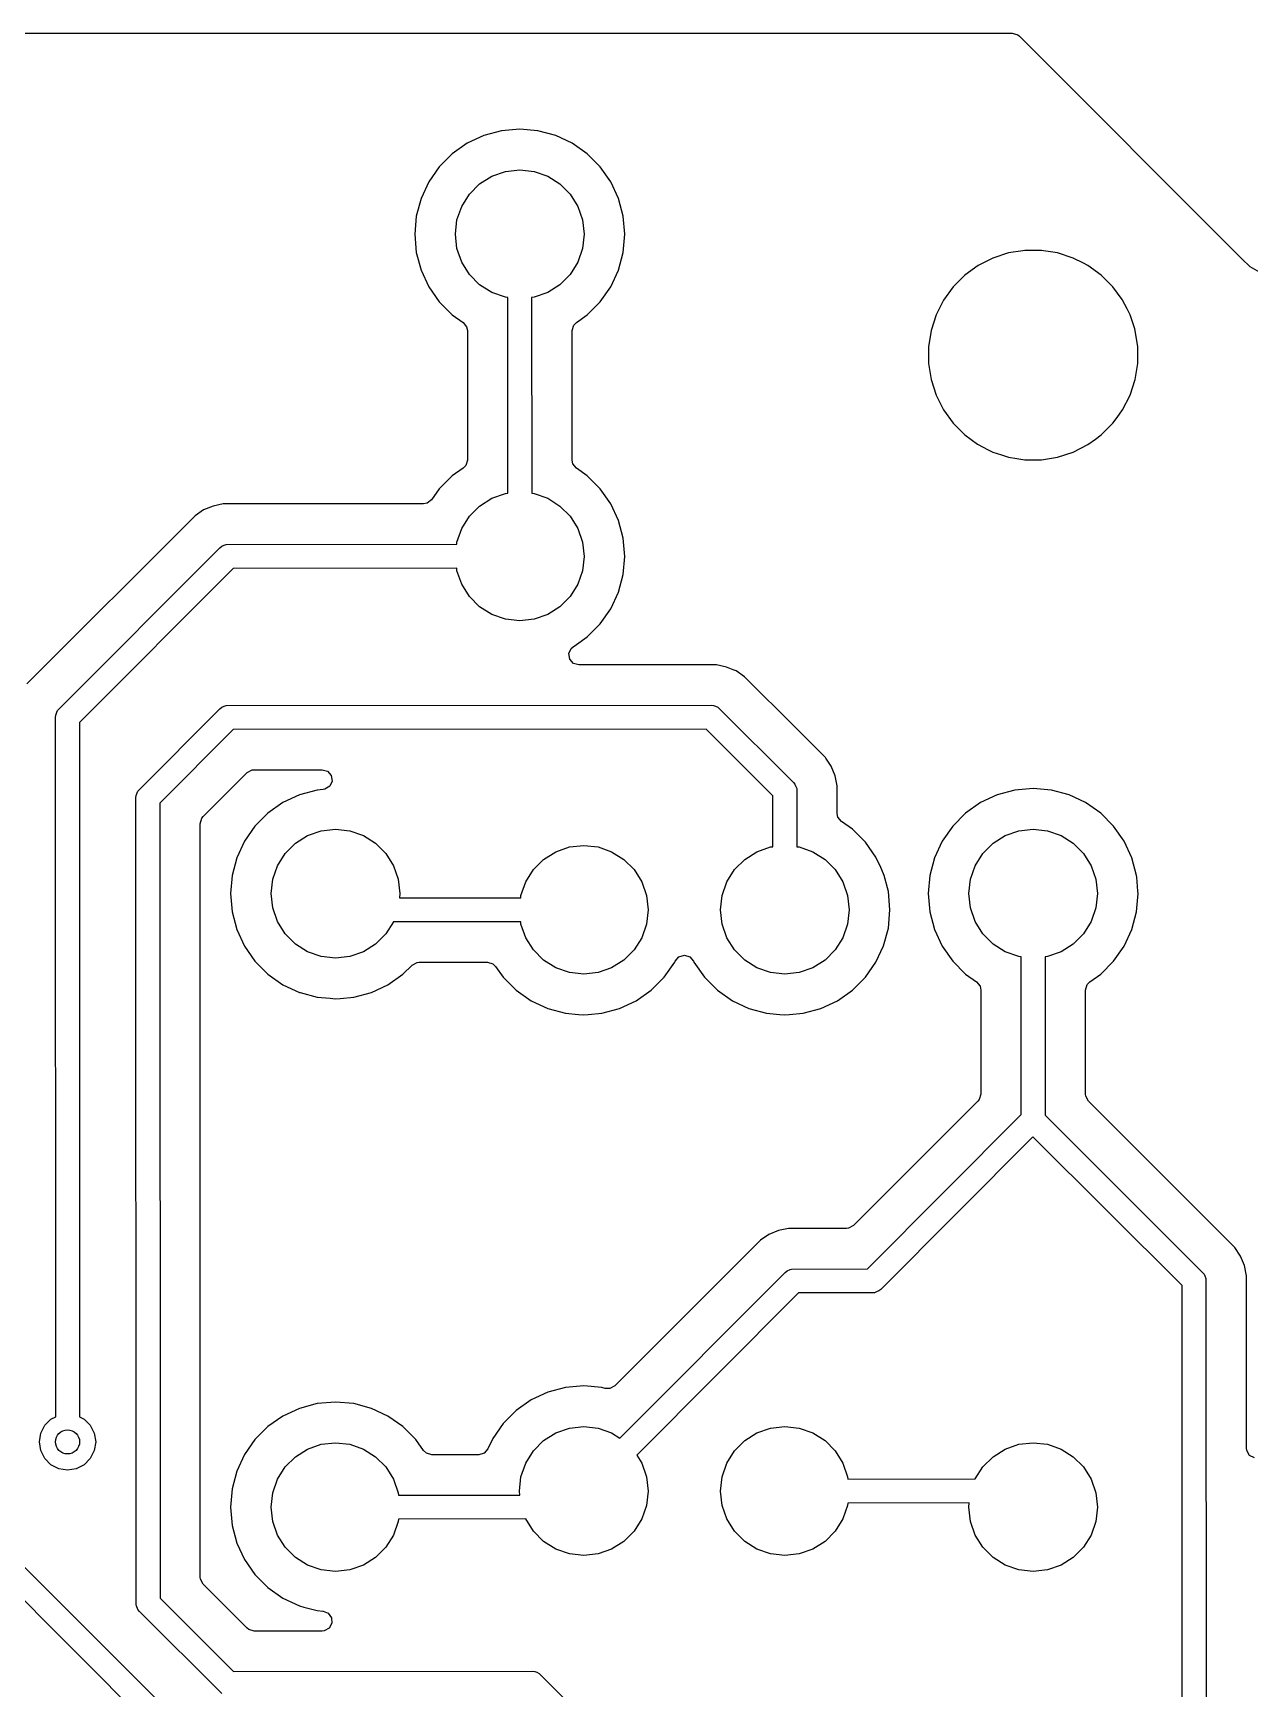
# Model space of a CAD drawing. Extents: x 3.8 to 7.11, y -5.16 to -3.03.
# Drawn here: x 4.373 to 4.968, y -3.841 to -3.032 of the extents above; entities that cross this region are included whole.
import ezdxf

# ---------------------------------------------------------------- set-up
doc = ezdxf.new("R2010")
doc.units = 0
doc.header["$MEASUREMENT"] = 0
doc.layers.add('BLACK', color=7, linetype='CONTINUOUS')

msp = doc.modelspace()

# ---------------------------------------------------------------- linework, layer by layer
at = {"layer": 'BLACK', "linetype": 'CONTINUOUS'}
for p, q in [((3.80411, -3.03152), (4.85202, -3.03152)), ((4.85202, -3.03152), (4.85466, -3.03229)), ((4.85466, -3.03229), (4.85547, -3.03295)), ((4.85547, -3.03295), (4.96455, -3.14202)), ((4.59344, -3.08162), (4.58533, -3.08541)), ((4.59345, -3.08162), (4.59344, -3.08162)), ((4.6021, -3.07931), (4.59345, -3.08162)), ((4.61102, -3.07852), (4.6021, -3.07931)), ((4.6021, -3.07931), (4.6021, -3.07931)), ((4.61995, -3.07931), (4.61102, -3.07852)), ((4.61102, -3.07852), (4.61102, -3.07852)), ((4.6286, -3.08162), (4.61995, -3.07931)), ((4.61995, -3.07931), (4.61995, -3.07931)), ((4.61995, -3.07931), (4.61995, -3.07931)), ((4.61995, -3.07931), (4.61995, -3.07931)), ((4.61995, -3.07931), (4.61995, -3.07931)), ((4.63672, -3.08541), (4.6286, -3.08162)), ((4.6286, -3.08162), (4.6286, -3.08162)), ((4.57799, -3.09055), (4.57165, -3.09688)), ((4.58533, -3.08541), (4.57799, -3.09055)), ((4.58533, -3.08541), (4.58533, -3.08541)), ((4.64406, -3.09055), (4.63672, -3.08541)), ((4.63672, -3.08541), (4.63672, -3.08541)), ((4.6504, -3.09688), (4.64406, -3.09055)), ((4.57165, -3.09688), (4.56651, -3.10422)), ((4.59736, -3.10154), (4.60402, -3.09921)), ((4.60402, -3.09921), (4.61102, -3.09843)), ((4.61102, -3.09843), (4.61803, -3.09921)), ((4.61803, -3.09921), (4.62469, -3.10154)), ((4.65553, -3.10422), (4.6504, -3.09688)), ((4.6504, -3.09688), (4.6504, -3.09688)), ((4.56651, -3.10422), (4.56273, -3.11234)), ((4.56651, -3.10422), (4.56651, -3.10422)), ((4.5864, -3.11028), (4.59139, -3.1053)), ((4.59139, -3.1053), (4.59736, -3.10154)), ((4.62469, -3.10154), (4.63066, -3.1053)), ((4.63066, -3.1053), (4.63565, -3.11028)), ((4.65932, -3.11234), (4.65553, -3.10422)), ((4.56273, -3.11234), (4.56041, -3.121)), ((4.56273, -3.11234), (4.56273, -3.11234)), ((4.58032, -3.12291), (4.58265, -3.11626)), ((4.58265, -3.11626), (4.5864, -3.11028)), ((4.63565, -3.11028), (4.6394, -3.11626)), ((4.6394, -3.11626), (4.64173, -3.12291)), ((4.66164, -3.121), (4.65932, -3.11234)), ((4.56041, -3.121), (4.55963, -3.12992)), ((4.56041, -3.121), (4.56041, -3.121)), ((4.57953, -3.12992), (4.58032, -3.12291)), ((4.64173, -3.12291), (4.64252, -3.12992)), ((4.66242, -3.12992), (4.66164, -3.121)), ((4.55963, -3.12992), (4.55963, -3.12992)), ((4.55963, -3.12992), (4.56041, -3.13885)), ((4.58032, -3.13693), (4.57953, -3.12992)), ((4.64252, -3.12992), (4.64173, -3.13693)), ((4.66164, -3.13885), (4.66242, -3.12992)), ((4.56041, -3.13885), (4.56041, -3.13885)), ((4.56041, -3.13885), (4.56273, -3.1475)), ((4.58265, -3.14359), (4.58032, -3.13693)), ((4.64173, -3.13693), (4.6394, -3.14359)), ((4.65932, -3.1475), (4.66164, -3.13885)), ((4.84255, -3.14153), (4.83537, -3.14519)), ((4.85022, -3.13904), (4.84255, -3.14153)), ((4.85722, -3.13793), (4.85022, -3.13904)), ((4.85818, -3.13778), (4.85722, -3.13793)), ((4.86623, -3.13778), (4.85818, -3.13778)), ((4.86732, -3.13795), (4.86623, -3.13778)), ((4.87419, -3.13904), (4.86732, -3.13795)), ((4.88186, -3.14153), (4.87419, -3.13904)), ((4.8868, -3.14404), (4.88186, -3.14153)), ((4.56273, -3.1475), (4.56273, -3.1475)), ((4.56273, -3.1475), (4.56651, -3.15562)), ((4.5864, -3.14956), (4.58265, -3.14359)), ((4.59139, -3.15455), (4.5864, -3.14956)), ((4.63565, -3.14956), (4.63066, -3.15455)), ((4.6394, -3.14359), (4.63565, -3.14956)), ((4.65553, -3.15562), (4.65932, -3.1475)), ((4.83537, -3.14519), (4.82885, -3.14992)), ((4.88904, -3.14519), (4.8868, -3.14404)), ((4.89556, -3.14992), (4.88904, -3.14519)), ((4.88904, -3.14519), (4.88904, -3.14519)), ((4.88904, -3.14519), (4.88904, -3.14519)), ((4.96455, -3.14202), (4.96822, -3.14569)), ((4.96822, -3.14569), (4.97271, -3.14828)), ((4.56651, -3.15562), (4.56651, -3.15562)), ((4.56651, -3.15562), (4.57165, -3.16296)), ((4.59736, -3.1583), (4.59139, -3.15455)), ((4.63066, -3.15455), (4.62469, -3.1583)), ((4.6504, -3.16296), (4.65553, -3.15562)), ((4.82315, -3.15562), (4.81841, -3.16214)), ((4.82885, -3.14992), (4.82315, -3.15562)), ((4.90126, -3.15562), (4.89556, -3.14992)), ((4.90569, -3.16172), (4.90126, -3.15562)), ((4.57165, -3.16296), (4.57799, -3.16929)), ((4.60402, -3.16063), (4.59736, -3.1583)), ((4.60514, -3.16075), (4.60402, -3.16063)), ((4.60521, -3.25656), (4.60514, -3.16075)), ((4.61803, -3.16063), (4.61684, -3.16076)), ((4.61684, -3.16076), (4.61691, -3.25657)), ((4.62469, -3.1583), (4.61803, -3.16063)), ((4.64406, -3.16929), (4.6504, -3.16296)), ((4.81841, -3.16214), (4.81476, -3.16932)), ((4.906, -3.16214), (4.90569, -3.16172)), ((4.90815, -3.16638), (4.906, -3.16214)), ((4.57799, -3.16929), (4.57799, -3.16929)), ((4.57799, -3.16929), (4.57799, -3.16929)), ((4.57799, -3.16929), (4.58333, -3.17304)), ((4.58333, -3.17304), (4.58505, -3.17518)), ((4.63741, -3.1744), (4.63872, -3.17304)), ((4.63872, -3.17304), (4.64406, -3.16929)), ((4.81476, -3.16932), (4.81226, -3.17699)), ((4.90965, -3.16932), (4.90815, -3.16638)), ((4.91188, -3.17617), (4.90965, -3.16932)), ((4.58505, -3.17518), (4.58541, -3.17703)), ((4.58541, -3.17703), (4.58541, -3.24029)), ((4.63663, -3.17703), (4.63741, -3.1744)), ((4.63663, -3.18495), (4.63663, -3.17703)), ((4.81226, -3.17699), (4.811, -3.18495)), ((4.91214, -3.17699), (4.91188, -3.17617)), ((4.91341, -3.18495), (4.91214, -3.17699)), ((4.63663, -3.24029), (4.63663, -3.18495)), ((4.811, -3.18495), (4.811, -3.19301)), ((4.91341, -3.19301), (4.91341, -3.18495)), ((4.811, -3.19301), (4.81226, -3.20097)), ((4.91214, -3.20097), (4.91341, -3.19301)), ((4.81226, -3.20097), (4.81476, -3.20863)), ((4.90965, -3.20863), (4.91214, -3.20097)), ((4.81476, -3.20863), (4.81841, -3.21581)), ((4.906, -3.21581), (4.90965, -3.20863)), ((4.81841, -3.21581), (4.82315, -3.22233)), ((4.82315, -3.22233), (4.82885, -3.22803)), ((4.89556, -3.22803), (4.90126, -3.22233)), ((4.90126, -3.22233), (4.90334, -3.21947)), ((4.90126, -3.22233), (4.90126, -3.22233)), ((4.90126, -3.22233), (4.90126, -3.22233)), ((4.90334, -3.21947), (4.906, -3.21581)), ((4.82885, -3.22803), (4.83495, -3.23246)), ((4.88904, -3.23277), (4.8927, -3.23011)), ((4.8927, -3.23011), (4.89556, -3.22803)), ((4.89556, -3.22803), (4.89556, -3.22803)), ((4.89556, -3.22803), (4.89556, -3.22803)), ((4.83495, -3.23246), (4.83537, -3.23277)), ((4.83537, -3.23277), (4.83995, -3.2351)), ((4.83995, -3.2351), (4.84255, -3.23643)), ((4.84255, -3.23643), (4.84255, -3.23643)), ((4.84255, -3.23643), (4.84255, -3.23643)), ((4.84255, -3.23643), (4.84666, -3.23776)), ((4.84666, -3.23776), (4.85022, -3.23892)), ((4.85022, -3.23892), (4.8542, -3.23955)), ((4.86623, -3.24018), (4.87419, -3.23892)), ((4.87419, -3.23892), (4.88186, -3.23643)), ((4.88186, -3.23643), (4.88904, -3.23277)), ((4.58333, -3.24429), (4.57799, -3.24803)), ((4.58464, -3.24293), (4.58333, -3.24429)), ((4.58541, -3.24029), (4.58464, -3.24293)), ((4.637, -3.24214), (4.63663, -3.24029)), ((4.63872, -3.24429), (4.637, -3.24214)), ((4.64406, -3.24803), (4.63872, -3.24429)), ((4.8542, -3.23955), (4.85818, -3.24018)), ((4.85818, -3.24018), (4.85818, -3.24018)), ((4.85818, -3.24018), (4.86623, -3.24018)), ((4.86623, -3.24018), (4.86623, -3.24018)), ((4.57165, -3.25436), (4.56791, -3.25971)), ((4.57799, -3.24803), (4.57165, -3.25436)), ((4.6504, -3.25436), (4.64406, -3.24803)), ((4.65553, -3.2617), (4.6504, -3.25436)), ((4.6504, -3.25436), (4.6504, -3.25436)), ((4.46103, -3.26278), (4.45637, -3.26471)), ((4.46598, -3.26179), (4.46103, -3.26278)), ((4.46103, -3.26278), (4.46103, -3.26278)), ((4.56391, -3.26179), (4.46598, -3.26179)), ((4.56576, -3.26143), (4.56391, -3.26179)), ((4.56791, -3.25971), (4.56576, -3.26143)), ((4.5864, -3.26776), (4.59139, -3.26278)), ((4.59139, -3.26278), (4.59736, -3.25902)), ((4.59736, -3.25902), (4.60402, -3.2567)), ((4.60402, -3.2567), (4.60521, -3.25656)), ((4.61691, -3.25657), (4.61803, -3.2567)), ((4.61803, -3.2567), (4.62469, -3.25902)), ((4.62469, -3.25902), (4.63066, -3.26278)), ((4.63066, -3.26278), (4.63565, -3.26776)), ((4.65932, -3.26982), (4.65553, -3.2617)), ((4.45218, -3.26751), (4.36987, -3.34982)), ((4.45637, -3.26471), (4.45218, -3.26751)), ((4.45218, -3.26751), (4.45218, -3.26751)), ((4.45637, -3.26471), (4.45637, -3.26471)), ((4.58265, -3.27374), (4.5864, -3.26776)), ((4.63565, -3.26776), (4.6394, -3.27374)), ((4.66164, -3.27848), (4.65932, -3.26982)), ((4.58032, -3.28039), (4.58265, -3.27374)), ((4.6394, -3.27374), (4.64173, -3.28039)), ((4.66242, -3.2874), (4.66164, -3.27848)), ((4.38485, -3.36286), (4.46433, -3.28323)), ((4.46433, -3.28323), (4.46522, -3.28249)), ((4.46522, -3.28249), (4.46647, -3.28197)), ((4.46647, -3.28197), (4.46735, -3.28161)), ((4.46735, -3.28161), (4.58019, -3.28152)), ((4.58019, -3.28152), (4.58032, -3.28039)), ((4.64173, -3.28039), (4.64252, -3.2874)), ((4.64252, -3.2874), (4.64173, -3.29441)), ((4.66164, -3.29633), (4.66242, -3.2874)), ((4.4708, -3.29331), (4.39556, -3.3687)), ((4.58018, -3.29322), (4.4708, -3.29331)), ((4.58032, -3.29441), (4.58018, -3.29322)), ((4.58265, -3.30107), (4.58032, -3.29441)), ((4.64173, -3.29441), (4.6394, -3.30107)), ((4.5864, -3.30704), (4.58265, -3.30107)), ((4.6394, -3.30107), (4.63565, -3.30704)), ((4.65932, -3.30498), (4.66164, -3.29633)), ((4.59139, -3.31203), (4.5864, -3.30704)), ((4.63565, -3.30704), (4.63066, -3.31203)), ((4.65553, -3.3131), (4.65932, -3.30498)), ((4.59736, -3.31578), (4.59139, -3.31203)), ((4.60402, -3.31811), (4.59736, -3.31578)), ((4.61102, -3.3189), (4.60402, -3.31811)), ((4.61803, -3.31811), (4.61102, -3.3189)), ((4.62469, -3.31578), (4.61803, -3.31811)), ((4.63066, -3.31203), (4.62469, -3.31578)), ((4.6504, -3.32044), (4.65553, -3.3131)), ((4.63872, -3.33052), (4.64406, -3.32677)), ((4.64406, -3.32677), (4.6504, -3.32044)), ((4.63506, -3.33495), (4.63621, -3.33245)), ((4.63545, -3.33768), (4.63506, -3.33495)), ((4.63621, -3.33245), (4.6371, -3.33165)), ((4.6371, -3.33165), (4.63872, -3.33052)), ((4.63726, -3.33976), (4.63545, -3.33768)), ((4.6399, -3.34053), (4.63726, -3.33976)), ((4.70725, -3.34053), (4.6399, -3.34053)), ((4.71219, -3.34152), (4.70725, -3.34053)), ((4.70725, -3.34053), (4.70725, -3.34053)), ((4.71551, -3.34289), (4.71219, -3.34152)), ((4.71219, -3.34152), (4.71219, -3.34152)), ((4.71686, -3.34345), (4.71551, -3.34289)), ((4.72105, -3.34625), (4.71686, -3.34345)), ((4.74587, -3.37107), (4.72105, -3.34625)), ((4.72105, -3.34625), (4.72105, -3.34625)), ((4.72105, -3.34625), (4.72105, -3.34625)), ((4.46647, -3.36071), (4.46735, -3.36035)), ((4.46735, -3.36035), (4.70472, -3.36024)), ((4.70472, -3.36024), (4.70588, -3.36035)), ((4.70588, -3.36035), (4.70676, -3.36071)), ((4.38386, -3.36614), (4.38397, -3.36499)), ((4.38397, -3.70815), (4.38386, -3.36614)), ((4.38397, -3.36499), (4.38454, -3.36362)), ((4.38454, -3.36362), (4.38485, -3.36286)), ((4.42422, -3.40223), (4.46433, -3.36197)), ((4.46433, -3.36197), (4.46522, -3.36123)), ((4.46522, -3.36123), (4.46647, -3.36071)), ((4.70676, -3.36071), (4.70801, -3.36123)), ((4.70801, -3.36123), (4.74492, -3.39799)), ((4.39556, -3.3687), (4.39567, -3.7082)), ((4.4708, -3.37205), (4.43493, -3.40806)), ((4.70217, -3.37194), (4.4708, -3.37205)), ((4.73485, -3.40447), (4.70217, -3.37194)), ((4.76064, -3.38584), (4.74587, -3.37107)), ((4.47768, -3.39318), (4.4801, -3.39186)), ((4.4801, -3.39186), (4.48113, -3.39175)), ((4.48113, -3.39175), (4.51437, -3.39175)), ((4.51437, -3.39175), (4.51701, -3.39253)), ((4.51701, -3.39253), (4.51881, -3.39461)), ((4.76077, -3.38603), (4.76064, -3.38584)), ((4.76344, -3.39003), (4.76077, -3.38603)), ((4.76537, -3.3947), (4.76344, -3.39003)), ((4.45617, -3.41469), (4.47768, -3.39318)), ((4.51806, -3.39983), (4.51574, -3.40132)), ((4.5192, -3.39733), (4.51806, -3.39983)), ((4.51881, -3.39461), (4.5192, -3.39733)), ((4.74492, -3.39799), (4.74566, -3.39888)), ((4.74566, -3.39888), (4.74597, -3.39964)), ((4.74597, -3.39964), (4.74654, -3.40101)), ((4.76636, -3.39964), (4.76537, -3.3947)), ((4.76636, -3.41312), (4.76636, -3.39964)), ((4.42323, -3.40551), (4.42334, -3.40436)), ((4.42334, -3.80036), (4.42323, -3.40551)), ((4.42334, -3.40436), (4.42391, -3.40299)), ((4.42391, -3.40299), (4.42422, -3.40223)), ((4.43493, -3.40806), (4.43504, -3.79692)), ((4.49517, -3.40785), (4.48783, -3.41299)), ((4.50329, -3.40407), (4.49517, -3.40785)), ((4.49517, -3.40785), (4.49517, -3.40785)), ((4.51194, -3.40175), (4.50329, -3.40407)), ((4.50329, -3.40407), (4.50329, -3.40407)), ((4.51479, -3.4015), (4.51194, -3.40175)), ((4.51194, -3.40175), (4.51194, -3.40175)), ((4.51574, -3.40132), (4.51479, -3.4015)), ((4.73489, -3.4294), (4.73485, -3.40447)), ((4.74654, -3.40101), (4.74659, -3.4294)), ((4.83651, -3.40785), (4.82917, -3.41299)), ((4.84463, -3.40407), (4.83651, -3.40785)), ((4.83651, -3.40785), (4.83651, -3.40785)), ((4.85328, -3.40175), (4.84463, -3.40407)), ((4.84463, -3.40407), (4.84463, -3.40407)), ((4.8622, -3.40097), (4.85328, -3.40175)), ((4.85328, -3.40175), (4.85328, -3.40175)), ((4.87113, -3.40175), (4.8622, -3.40097)), ((4.8622, -3.40097), (4.8622, -3.40097)), ((4.87978, -3.40407), (4.87113, -3.40175)), ((4.87113, -3.40175), (4.87113, -3.40175)), ((4.87113, -3.40175), (4.87113, -3.40175)), ((4.87113, -3.40175), (4.87113, -3.40175)), ((4.87113, -3.40175), (4.87113, -3.40175)), ((4.8879, -3.40785), (4.87978, -3.40407)), ((4.87978, -3.40407), (4.87978, -3.40407)), ((4.89524, -3.41299), (4.8879, -3.40785)), ((4.8879, -3.40785), (4.8879, -3.40785)), ((4.45474, -3.41814), (4.45552, -3.4155)), ((4.45552, -3.4155), (4.45617, -3.41469)), ((4.48783, -3.41299), (4.48149, -3.41933)), ((4.76672, -3.41497), (4.76636, -3.41312)), ((4.76844, -3.41712), (4.76672, -3.41497)), ((4.77379, -3.42086), (4.76844, -3.41712)), ((4.82917, -3.41299), (4.82283, -3.41933)), ((4.90158, -3.41933), (4.89524, -3.41299)), ((4.45474, -3.78658), (4.45474, -3.41814)), ((4.48149, -3.41933), (4.47636, -3.42666)), ((4.50123, -3.42774), (4.5072, -3.42399)), ((4.5072, -3.42399), (4.51386, -3.42166)), ((4.51386, -3.42166), (4.52087, -3.42087)), ((4.52087, -3.42087), (4.52787, -3.42166)), ((4.52787, -3.42166), (4.53453, -3.42399)), ((4.53453, -3.42399), (4.5405, -3.42774)), ((4.78012, -3.4272), (4.77379, -3.42086)), ((4.82283, -3.41933), (4.81769, -3.42666)), ((4.84257, -3.42774), (4.84854, -3.42399)), ((4.84854, -3.42399), (4.8552, -3.42166)), ((4.8552, -3.42166), (4.8622, -3.42087)), ((4.8622, -3.42087), (4.86921, -3.42166)), ((4.86921, -3.42166), (4.87587, -3.42399)), ((4.87587, -3.42399), (4.88184, -3.42774)), ((4.90672, -3.42666), (4.90158, -3.41933)), ((4.90158, -3.41933), (4.90158, -3.41933)), ((4.47636, -3.42666), (4.47257, -3.43478)), ((4.47636, -3.42666), (4.47636, -3.42666)), ((4.49249, -3.4387), (4.49624, -3.43272)), ((4.49624, -3.43272), (4.50123, -3.42774)), ((4.5405, -3.42774), (4.54549, -3.43272)), ((4.54549, -3.43272), (4.54924, -3.4387)), ((4.62269, -3.43561), (4.62866, -3.43186)), ((4.62866, -3.43186), (4.63531, -3.42953)), ((4.63531, -3.42953), (4.64232, -3.42874)), ((4.64232, -3.42874), (4.64933, -3.42953)), ((4.64933, -3.42953), (4.65599, -3.43186)), ((4.65599, -3.43186), (4.66196, -3.43561)), ((4.72111, -3.43561), (4.72708, -3.43186)), ((4.72708, -3.43186), (4.73374, -3.42953)), ((4.73374, -3.42953), (4.73489, -3.4294)), ((4.74659, -3.4294), (4.74776, -3.42953)), ((4.74776, -3.42953), (4.75441, -3.43186)), ((4.75441, -3.43186), (4.76039, -3.43561)), ((4.78526, -3.43454), (4.78012, -3.4272)), ((4.78012, -3.4272), (4.78012, -3.4272)), ((4.81769, -3.42666), (4.81391, -3.43478)), ((4.81769, -3.42666), (4.81769, -3.42666)), ((4.83383, -3.4387), (4.83758, -3.43272)), ((4.83758, -3.43272), (4.84257, -3.42774)), ((4.88184, -3.42774), (4.88683, -3.43272)), ((4.88683, -3.43272), (4.89058, -3.4387)), ((4.9105, -3.43478), (4.90672, -3.42666)), ((4.47257, -3.43478), (4.47025, -3.44344)), ((4.47257, -3.43478), (4.47257, -3.43478)), ((4.49016, -3.44535), (4.49249, -3.4387)), ((4.54924, -3.4387), (4.55157, -3.44535)), ((4.61395, -3.44657), (4.6177, -3.4406)), ((4.6177, -3.4406), (4.62269, -3.43561)), ((4.66196, -3.43561), (4.66695, -3.4406)), ((4.66695, -3.4406), (4.6707, -3.44657)), ((4.71237, -3.44657), (4.71612, -3.4406)), ((4.71612, -3.4406), (4.72111, -3.43561)), ((4.76039, -3.43561), (4.76537, -3.4406)), ((4.76537, -3.4406), (4.76912, -3.44657)), ((4.78764, -3.43964), (4.78526, -3.43454)), ((4.78904, -3.44266), (4.78764, -3.43964)), ((4.81391, -3.43478), (4.81159, -3.44344)), ((4.81391, -3.43478), (4.81391, -3.43478)), ((4.8315, -3.44535), (4.83383, -3.4387)), ((4.89058, -3.4387), (4.89291, -3.44535)), ((4.91282, -3.44344), (4.9105, -3.43478)), ((4.47025, -3.44344), (4.46947, -3.45236)), ((4.47025, -3.44344), (4.47025, -3.44344)), ((4.48937, -3.45236), (4.49016, -3.44535)), ((4.55157, -3.44535), (4.55236, -3.45236)), ((4.61162, -3.45323), (4.61395, -3.44657)), ((4.6707, -3.44657), (4.67303, -3.45323)), ((4.71004, -3.45323), (4.71237, -3.44657)), ((4.76912, -3.44657), (4.77145, -3.45323)), ((4.78925, -3.44344), (4.78904, -3.44266)), ((4.78904, -3.44266), (4.78904, -3.44266)), ((4.79136, -3.45131), (4.78925, -3.44344)), ((4.81159, -3.44344), (4.81081, -3.45236)), ((4.81159, -3.44344), (4.81159, -3.44344)), ((4.83071, -3.45236), (4.8315, -3.44535)), ((4.89291, -3.44535), (4.8937, -3.45236)), ((4.91289, -3.44422), (4.91282, -3.44344)), ((4.91349, -3.45108), (4.91289, -3.44422)), ((4.46947, -3.45236), (4.46947, -3.45236)), ((4.46947, -3.45236), (4.47025, -3.46129)), ((4.49016, -3.45937), (4.48937, -3.45236)), ((4.55236, -3.45236), (4.55213, -3.45442)), ((4.55213, -3.45442), (4.61149, -3.45436)), ((4.61149, -3.45436), (4.61162, -3.45323)), ((4.67303, -3.45323), (4.67382, -3.46024)), ((4.70925, -3.46024), (4.71004, -3.45323)), ((4.77145, -3.45323), (4.77224, -3.46024)), ((4.79214, -3.46024), (4.79136, -3.45131)), ((4.81081, -3.45236), (4.81081, -3.45236)), ((4.81081, -3.45236), (4.81159, -3.46129)), ((4.8315, -3.45937), (4.83071, -3.45236)), ((4.8937, -3.45236), (4.89291, -3.45937)), ((4.91282, -3.46129), (4.9136, -3.45236)), ((4.9136, -3.45236), (4.91349, -3.45108)), ((4.47025, -3.46129), (4.47025, -3.46129)), ((4.47025, -3.46129), (4.47257, -3.46994)), ((4.49249, -3.46603), (4.49016, -3.45937)), ((4.67382, -3.46024), (4.67303, -3.46724)), ((4.71004, -3.46724), (4.70925, -3.46024)), ((4.77224, -3.46024), (4.77145, -3.46724)), ((4.79136, -3.46916), (4.79214, -3.46024)), ((4.81159, -3.46129), (4.81159, -3.46129)), ((4.81159, -3.46129), (4.81391, -3.46994)), ((4.83383, -3.46603), (4.8315, -3.45937)), ((4.89291, -3.45937), (4.89058, -3.46603)), ((4.9105, -3.46994), (4.91282, -3.46129)), ((4.47257, -3.46994), (4.47257, -3.46994)), ((4.47257, -3.46994), (4.47636, -3.47806)), ((4.49624, -3.472), (4.49249, -3.46603)), ((4.50123, -3.47699), (4.49624, -3.472)), ((4.54549, -3.472), (4.5405, -3.47699)), ((4.54918, -3.46612), (4.54549, -3.472)), ((4.61148, -3.46606), (4.54918, -3.46612)), ((4.61162, -3.46724), (4.61148, -3.46606)), ((4.61395, -3.4739), (4.61162, -3.46724)), ((4.67303, -3.46724), (4.6707, -3.4739)), ((4.71237, -3.4739), (4.71004, -3.46724)), ((4.77145, -3.46724), (4.76912, -3.4739)), ((4.78904, -3.47781), (4.79136, -3.46916)), ((4.81391, -3.46994), (4.81391, -3.46994)), ((4.81391, -3.46994), (4.81769, -3.47806)), ((4.83758, -3.472), (4.83383, -3.46603)), ((4.84257, -3.47699), (4.83758, -3.472)), ((4.88683, -3.472), (4.88184, -3.47699)), ((4.89058, -3.46603), (4.88683, -3.472)), ((4.90672, -3.47806), (4.9105, -3.46994)), ((4.47636, -3.47806), (4.47636, -3.47806)), ((4.47636, -3.47806), (4.48149, -3.4854)), ((4.5072, -3.48074), (4.50123, -3.47699)), ((4.51386, -3.48307), (4.5072, -3.48074)), ((4.53453, -3.48074), (4.52787, -3.48307)), ((4.5405, -3.47699), (4.53453, -3.48074)), ((4.6177, -3.47987), (4.61395, -3.4739)), ((4.62269, -3.48486), (4.6177, -3.47987)), ((4.66695, -3.47987), (4.66196, -3.48486)), ((4.6707, -3.4739), (4.66695, -3.47987)), ((4.71612, -3.47987), (4.71237, -3.4739)), ((4.72111, -3.48486), (4.71612, -3.47987)), ((4.76537, -3.47987), (4.76039, -3.48486)), ((4.76912, -3.4739), (4.76537, -3.47987)), ((4.78526, -3.48593), (4.78904, -3.47781)), ((4.81769, -3.47806), (4.81769, -3.47806)), ((4.81769, -3.47806), (4.82283, -3.4854)), ((4.84854, -3.48074), (4.84257, -3.47699)), ((4.8552, -3.48307), (4.84854, -3.48074)), ((4.87587, -3.48074), (4.86921, -3.48307)), ((4.88184, -3.47699), (4.87587, -3.48074)), ((4.90158, -3.4854), (4.90672, -3.47806)), ((4.48149, -3.4854), (4.48783, -3.49173)), ((4.52087, -3.48386), (4.51386, -3.48307)), ((4.52787, -3.48307), (4.52087, -3.48386)), ((4.5539, -3.49173), (4.55836, -3.48728)), ((4.55836, -3.48728), (4.56078, -3.48596)), ((4.56078, -3.48596), (4.56181, -3.48585)), ((4.56181, -3.48585), (4.59521, -3.48585)), ((4.59521, -3.48585), (4.59785, -3.48662)), ((4.59785, -3.48662), (4.59921, -3.48793)), ((4.59921, -3.48793), (4.60295, -3.49327)), ((4.62866, -3.48861), (4.62269, -3.48486)), ((4.63531, -3.49094), (4.62866, -3.48861)), ((4.65599, -3.48861), (4.64933, -3.49094)), ((4.66196, -3.48486), (4.65599, -3.48861)), ((4.68169, -3.49327), (4.68683, -3.48593)), ((4.68683, -3.48593), (4.68711, -3.48534)), ((4.68711, -3.48534), (4.68893, -3.48327)), ((4.68893, -3.48327), (4.69157, -3.48252)), ((4.69157, -3.48252), (4.69421, -3.48332)), ((4.69421, -3.48332), (4.69596, -3.48534)), ((4.69596, -3.48534), (4.69624, -3.48593)), ((4.69624, -3.48593), (4.69624, -3.48593)), ((4.69624, -3.48593), (4.70138, -3.49327)), ((4.72708, -3.48861), (4.72111, -3.48486)), ((4.73374, -3.49094), (4.72708, -3.48861)), ((4.75441, -3.48861), (4.74776, -3.49094)), ((4.76039, -3.48486), (4.75441, -3.48861)), ((4.78012, -3.49327), (4.78526, -3.48593)), ((4.82283, -3.4854), (4.82917, -3.49173)), ((4.85633, -3.4832), (4.8552, -3.48307)), ((4.85641, -3.56044), (4.85633, -3.4832)), ((4.86921, -3.48307), (4.86803, -3.4832)), ((4.86803, -3.4832), (4.86811, -3.5607)), ((4.89524, -3.49173), (4.90158, -3.4854)), ((4.48783, -3.49173), (4.48783, -3.49173)), ((4.48783, -3.49173), (4.49517, -3.49687)), ((4.49517, -3.49687), (4.50329, -3.50066)), ((4.53844, -3.50066), (4.54656, -3.49687)), ((4.54656, -3.49687), (4.5539, -3.49173)), ((4.60295, -3.49327), (4.60929, -3.49961)), ((4.64232, -3.49173), (4.63531, -3.49094)), ((4.64933, -3.49094), (4.64232, -3.49173)), ((4.67536, -3.49961), (4.68169, -3.49327)), ((4.70138, -3.49327), (4.70771, -3.49961)), ((4.74075, -3.49173), (4.73374, -3.49094)), ((4.74776, -3.49094), (4.74075, -3.49173)), ((4.77379, -3.49961), (4.78012, -3.49327)), ((4.82917, -3.49173), (4.82917, -3.49173)), ((4.82917, -3.49173), (4.82917, -3.49173)), ((4.82917, -3.49173), (4.83451, -3.49548)), ((4.83451, -3.49548), (4.83623, -3.49763)), ((4.83623, -3.49763), (4.83659, -3.49948)), ((4.88781, -3.49948), (4.88859, -3.49684)), ((4.88859, -3.49684), (4.8899, -3.49548)), ((4.8899, -3.49548), (4.89524, -3.49173)), ((4.50329, -3.50066), (4.50329, -3.50066)), ((4.50329, -3.50066), (4.50329, -3.50066)), ((4.50329, -3.50066), (4.50361, -3.50074)), ((4.50361, -3.50074), (4.51194, -3.50298)), ((4.51194, -3.50298), (4.51832, -3.50354)), ((4.51832, -3.50354), (4.52087, -3.50376)), ((4.52087, -3.50376), (4.5231, -3.50356)), ((4.52087, -3.50376), (4.52087, -3.50376)), ((4.52087, -3.50376), (4.52087, -3.50376)), ((4.5231, -3.50356), (4.52979, -3.50298)), ((4.52979, -3.50298), (4.53844, -3.50066)), ((4.60929, -3.49961), (4.60929, -3.49961)), ((4.60929, -3.49961), (4.61662, -3.50475)), ((4.61662, -3.50475), (4.62474, -3.50853)), ((4.6599, -3.50853), (4.66802, -3.50475)), ((4.66802, -3.50475), (4.67536, -3.49961)), ((4.70771, -3.49961), (4.70771, -3.49961)), ((4.70771, -3.49961), (4.71505, -3.50475)), ((4.71505, -3.50475), (4.72317, -3.50853)), ((4.75833, -3.50853), (4.76645, -3.50475)), ((4.76645, -3.50475), (4.77379, -3.49961)), ((4.83659, -3.49948), (4.83659, -3.55036)), ((4.88781, -3.55036), (4.88781, -3.49948)), ((4.62474, -3.50853), (4.6334, -3.51085)), ((4.6334, -3.51085), (4.63977, -3.51141)), ((4.63977, -3.51141), (4.64232, -3.51163)), ((4.64232, -3.51163), (4.64455, -3.51144)), ((4.64232, -3.51163), (4.64232, -3.51163)), ((4.64232, -3.51163), (4.64232, -3.51163)), ((4.64455, -3.51144), (4.65125, -3.51085)), ((4.65125, -3.51085), (4.6599, -3.50853)), ((4.72317, -3.50853), (4.73182, -3.51085)), ((4.73182, -3.51085), (4.7382, -3.51141)), ((4.7382, -3.51141), (4.74075, -3.51163)), ((4.74075, -3.51163), (4.74298, -3.51144)), ((4.74075, -3.51163), (4.74075, -3.51163)), ((4.74075, -3.51163), (4.74075, -3.51163)), ((4.74298, -3.51144), (4.74967, -3.51085)), ((4.74967, -3.51085), (4.75833, -3.50853)), ((4.83516, -3.55381), (4.77429, -3.61469)), ((4.83582, -3.553), (4.83516, -3.55381)), ((4.83659, -3.55036), (4.83582, -3.553)), ((4.88793, -3.5514), (4.88781, -3.55036)), ((4.88924, -3.55381), (4.88793, -3.5514)), ((4.95727, -3.62184), (4.88924, -3.55381)), ((4.78117, -3.63583), (4.85641, -3.56044)), ((4.86811, -3.5607), (4.94512, -3.63756)), ((4.86213, -3.57126), (4.78764, -3.64591)), ((4.93504, -3.64402), (4.86213, -3.57126)), ((4.73295, -3.61904), (4.72875, -3.62184)), ((4.73761, -3.61711), (4.73295, -3.61904)), ((4.74256, -3.61612), (4.73761, -3.61711)), ((4.73761, -3.61711), (4.73761, -3.61711)), ((4.77083, -3.61612), (4.74256, -3.61612)), ((4.77187, -3.61601), (4.77083, -3.61612)), ((4.77429, -3.61469), (4.77187, -3.61601)), ((4.72875, -3.62184), (4.65756, -3.69304)), ((4.72875, -3.62184), (4.72875, -3.62184)), ((4.95958, -3.62415), (4.95727, -3.62184)), ((4.95727, -3.62184), (4.95727, -3.62184)), ((4.96084, -3.62541), (4.95958, -3.62415)), ((4.96364, -3.6296), (4.96084, -3.62541)), ((4.96557, -3.63426), (4.96364, -3.6296)), ((4.96364, -3.6296), (4.96364, -3.6296)), ((4.96364, -3.6296), (4.96364, -3.6296)), ((4.96656, -3.63921), (4.96557, -3.63426)), ((4.96557, -3.63426), (4.96557, -3.63426)), ((4.96557, -3.63426), (4.96557, -3.63426)), ((4.65997, -3.71861), (4.7409, -3.63756)), ((4.7409, -3.63756), (4.7418, -3.63682)), ((4.7418, -3.63682), (4.7433, -3.6362)), ((4.7433, -3.6362), (4.74393, -3.63594)), ((4.74393, -3.63594), (4.78117, -3.63583)), ((4.94512, -3.63756), (4.94586, -3.63845)), ((4.94586, -3.63845), (4.94617, -3.63921)), ((4.94617, -3.63921), (4.94674, -3.64058)), ((4.94674, -3.64058), (4.94685, -3.99377)), ((4.96656, -3.72349), (4.96656, -3.63921)), ((4.74738, -3.64763), (4.66823, -3.7269)), ((4.78462, -3.64752), (4.74738, -3.64763)), ((4.7855, -3.64716), (4.78462, -3.64752)), ((4.78675, -3.64664), (4.7855, -3.64716)), ((4.78764, -3.64591), (4.78675, -3.64664)), ((4.93515, -3.99722), (4.93504, -3.64402)), ((4.61662, -3.69998), (4.60929, -3.70512)), ((4.62474, -3.69619), (4.61662, -3.69998)), ((4.61662, -3.69998), (4.61662, -3.69998)), ((4.6334, -3.69387), (4.62474, -3.69619)), ((4.62474, -3.69619), (4.62474, -3.69619)), ((4.64232, -3.69309), (4.6334, -3.69387)), ((4.6334, -3.69387), (4.6334, -3.69387)), ((4.65125, -3.69387), (4.64232, -3.69309)), ((4.64232, -3.69309), (4.64232, -3.69309)), ((4.65284, -3.6943), (4.65125, -3.69387)), ((4.65125, -3.69387), (4.65125, -3.69387)), ((4.65125, -3.69387), (4.65125, -3.69387)), ((4.65125, -3.69387), (4.65125, -3.69387)), ((4.65125, -3.69387), (4.65125, -3.69387)), ((4.65514, -3.69435), (4.65284, -3.6943)), ((4.65756, -3.69304), (4.65514, -3.69435)), ((4.38166, -3.70932), (4.38397, -3.70815)), ((4.39567, -3.7082), (4.39786, -3.70932)), ((4.49517, -3.70785), (4.48783, -3.71299)), ((4.50329, -3.70407), (4.49517, -3.70785)), ((4.49517, -3.70785), (4.49517, -3.70785)), ((4.51194, -3.70175), (4.50329, -3.70407)), ((4.50329, -3.70407), (4.50329, -3.70407)), ((4.52087, -3.70097), (4.51194, -3.70175)), ((4.51194, -3.70175), (4.51194, -3.70175)), ((4.52979, -3.70175), (4.52087, -3.70097)), ((4.52087, -3.70097), (4.52087, -3.70097)), ((4.53844, -3.70407), (4.52979, -3.70175)), ((4.52979, -3.70175), (4.52979, -3.70175)), ((4.52979, -3.70175), (4.52979, -3.70175)), ((4.52979, -3.70175), (4.52979, -3.70175)), ((4.52979, -3.70175), (4.52979, -3.70175)), ((4.54656, -3.70785), (4.53844, -3.70407)), ((4.53844, -3.70407), (4.53844, -3.70407)), ((4.5539, -3.71299), (4.54656, -3.70785)), ((4.54656, -3.70785), (4.54656, -3.70785)), ((4.60929, -3.70512), (4.60295, -3.71145)), ((4.37598, -3.72047), (4.37666, -3.71621)), ((4.37666, -3.71621), (4.37862, -3.71237)), ((4.37862, -3.71237), (4.38166, -3.70932)), ((4.39786, -3.70932), (4.40091, -3.71237)), ((4.40091, -3.71237), (4.40287, -3.71621)), ((4.40287, -3.71621), (4.40354, -3.72047)), ((4.48783, -3.71299), (4.48149, -3.71933)), ((4.56024, -3.71933), (4.5539, -3.71299)), ((4.60295, -3.71145), (4.59781, -3.71879)), ((4.62269, -3.71986), (4.62866, -3.71611)), ((4.62866, -3.71611), (4.63531, -3.71378)), ((4.63531, -3.71378), (4.64232, -3.71299)), ((4.64232, -3.71299), (4.64933, -3.71378)), ((4.64933, -3.71378), (4.65599, -3.71611)), ((4.65599, -3.71611), (4.65997, -3.71861)), ((4.72111, -3.71986), (4.72708, -3.71611)), ((4.72708, -3.71611), (4.73374, -3.71378)), ((4.73374, -3.71378), (4.74075, -3.71299)), ((4.74075, -3.71299), (4.74776, -3.71378)), ((4.74776, -3.71378), (4.75441, -3.71611)), ((4.75441, -3.71611), (4.76039, -3.71986)), ((4.37666, -3.72473), (4.37598, -3.72047)), ((4.37862, -3.72857), (4.37666, -3.72473)), ((4.40287, -3.72473), (4.40091, -3.72857)), ((4.40354, -3.72047), (4.40287, -3.72473)), ((4.48149, -3.71933), (4.47636, -3.72666)), ((4.50123, -3.72774), (4.5072, -3.72399)), ((4.5072, -3.72399), (4.51386, -3.72166)), ((4.51386, -3.72166), (4.52087, -3.72087)), ((4.52087, -3.72087), (4.52787, -3.72166)), ((4.52787, -3.72166), (4.53453, -3.72399)), ((4.53453, -3.72399), (4.5405, -3.72774)), ((4.56398, -3.72467), (4.56024, -3.71933)), ((4.56534, -3.72598), (4.56398, -3.72467)), ((4.59541, -3.72393), (4.5936, -3.726)), ((4.59781, -3.71879), (4.59541, -3.72393)), ((4.6177, -3.72485), (4.62269, -3.71986)), ((4.71612, -3.72485), (4.72111, -3.71986)), ((4.76039, -3.71986), (4.76537, -3.72485)), ((4.84257, -3.72774), (4.84854, -3.72399)), ((4.84854, -3.72399), (4.8552, -3.72166)), ((4.8552, -3.72166), (4.8622, -3.72087)), ((4.8622, -3.72087), (4.86921, -3.72166)), ((4.86921, -3.72166), (4.87587, -3.72399)), ((4.87587, -3.72399), (4.88184, -3.72774)), ((4.9667, -3.72468), (4.96656, -3.72349)), ((4.9681, -3.72705), (4.9667, -3.72468)), ((4.31693, -3.73), (4.50525, -3.91818)), ((4.38166, -3.73162), (4.37862, -3.72857)), ((4.38551, -3.73358), (4.38166, -3.73162)), ((4.39786, -3.73162), (4.39402, -3.73358)), ((4.40091, -3.72857), (4.39786, -3.73162)), ((4.47636, -3.72666), (4.47257, -3.73478)), ((4.47636, -3.72666), (4.47636, -3.72666)), ((4.49249, -3.7387), (4.49624, -3.73272)), ((4.49624, -3.73272), (4.50123, -3.72774)), ((4.5405, -3.72774), (4.54549, -3.73272)), ((4.54549, -3.73272), (4.54924, -3.7387)), ((4.56798, -3.72675), (4.56534, -3.72598)), ((4.59099, -3.72675), (4.56798, -3.72675)), ((4.5936, -3.726), (4.59099, -3.72675)), ((4.61162, -3.73748), (4.61395, -3.73082)), ((4.61395, -3.73082), (4.6177, -3.72485)), ((4.66823, -3.7269), (4.6707, -3.73082)), ((4.6707, -3.73082), (4.67303, -3.73748)), ((4.71004, -3.73748), (4.71237, -3.73082)), ((4.71237, -3.73082), (4.71612, -3.72485)), ((4.76537, -3.72485), (4.76912, -3.73082)), ((4.76912, -3.73082), (4.77145, -3.73748)), ((4.83389, -3.7386), (4.83758, -3.73272)), ((4.83758, -3.73272), (4.84257, -3.72774)), ((4.88184, -3.72774), (4.88683, -3.73272)), ((4.88683, -3.73272), (4.89058, -3.7387)), ((4.97055, -3.72829), (4.9681, -3.72705)), ((4.49697, -3.92644), (4.30685, -3.73646)), ((4.38976, -3.73425), (4.38551, -3.73358)), ((4.39402, -3.73358), (4.38976, -3.73425)), ((4.47257, -3.73478), (4.47025, -3.74344)), ((4.47257, -3.73478), (4.47257, -3.73478)), ((4.49016, -3.74535), (4.49249, -3.7387)), ((4.54924, -3.7387), (4.55157, -3.74535)), ((4.61083, -3.74449), (4.61162, -3.73748)), ((4.67303, -3.73748), (4.67382, -3.74449)), ((4.70925, -3.74449), (4.71004, -3.73748)), ((4.77145, -3.73748), (4.77159, -3.73866)), ((4.77159, -3.73866), (4.83389, -3.7386)), ((4.89058, -3.7387), (4.89291, -3.74535)), ((4.47025, -3.74344), (4.46947, -3.75236)), ((4.47025, -3.74344), (4.47025, -3.74344)), ((4.48937, -3.75236), (4.49016, -3.74535)), ((4.55157, -3.74535), (4.55171, -3.74654)), ((4.55171, -3.74654), (4.61105, -3.74648)), ((4.61105, -3.74648), (4.61083, -3.74449)), ((4.67382, -3.74449), (4.67303, -3.7515)), ((4.71004, -3.7515), (4.70925, -3.74449)), ((4.89291, -3.74535), (4.8937, -3.75236)), ((4.46947, -3.75236), (4.46947, -3.75236)), ((4.46947, -3.75236), (4.47025, -3.76129)), ((4.49016, -3.75937), (4.48937, -3.75236)), ((4.67303, -3.7515), (4.6707, -3.75815)), ((4.71237, -3.75815), (4.71004, -3.7515)), ((4.77145, -3.7515), (4.76912, -3.75815)), ((4.77158, -3.75036), (4.77145, -3.7515)), ((4.83094, -3.7503), (4.77158, -3.75036)), ((4.83071, -3.75236), (4.83094, -3.7503)), ((4.8315, -3.75937), (4.83071, -3.75236)), ((4.8937, -3.75236), (4.89291, -3.75937)), ((4.47025, -3.76129), (4.47025, -3.76129)), ((4.47025, -3.76129), (4.47257, -3.76994)), ((4.49249, -3.76603), (4.49016, -3.75937)), ((4.55157, -3.75937), (4.54924, -3.76603)), ((4.5517, -3.75824), (4.55157, -3.75937)), ((4.61396, -3.75818), (4.5517, -3.75824)), ((4.6177, -3.76413), (4.61396, -3.75818)), ((4.62269, -3.76911), (4.6177, -3.76413)), ((4.66695, -3.76413), (4.66196, -3.76911)), ((4.6707, -3.75815), (4.66695, -3.76413)), ((4.71612, -3.76413), (4.71237, -3.75815)), ((4.72111, -3.76911), (4.71612, -3.76413)), ((4.76537, -3.76413), (4.76039, -3.76911)), ((4.76912, -3.75815), (4.76537, -3.76413)), ((4.83383, -3.76603), (4.8315, -3.75937)), ((4.89291, -3.75937), (4.89058, -3.76603)), ((4.47257, -3.76994), (4.47257, -3.76994)), ((4.47257, -3.76994), (4.47636, -3.77806)), ((4.49624, -3.772), (4.49249, -3.76603)), ((4.50123, -3.77699), (4.49624, -3.772)), ((4.54549, -3.772), (4.5405, -3.77699)), ((4.54924, -3.76603), (4.54549, -3.772)), ((4.62866, -3.77287), (4.62269, -3.76911)), ((4.63531, -3.77519), (4.62866, -3.77287)), ((4.65599, -3.77287), (4.64933, -3.77519)), ((4.66196, -3.76911), (4.65599, -3.77287)), ((4.72708, -3.77287), (4.72111, -3.76911)), ((4.73374, -3.77519), (4.72708, -3.77287)), ((4.75441, -3.77287), (4.74776, -3.77519)), ((4.76039, -3.76911), (4.75441, -3.77287)), ((4.83758, -3.772), (4.83383, -3.76603)), ((4.84257, -3.77699), (4.83758, -3.772)), ((4.88683, -3.772), (4.88184, -3.77699)), ((4.89058, -3.76603), (4.88683, -3.772)), ((4.47636, -3.77806), (4.47636, -3.77806)), ((4.47636, -3.77806), (4.48149, -3.7854)), ((4.5072, -3.78074), (4.50123, -3.77699)), ((4.51386, -3.78307), (4.5072, -3.78074)), ((4.53453, -3.78074), (4.52787, -3.78307)), ((4.5405, -3.77699), (4.53453, -3.78074)), ((4.64232, -3.77598), (4.63531, -3.77519)), ((4.64933, -3.77519), (4.64232, -3.77598)), ((4.74075, -3.77598), (4.73374, -3.77519)), ((4.74776, -3.77519), (4.74075, -3.77598)), ((4.84854, -3.78074), (4.84257, -3.77699)), ((4.8552, -3.78307), (4.84854, -3.78074)), ((4.87587, -3.78074), (4.86921, -3.78307)), ((4.88184, -3.77699), (4.87587, -3.78074)), ((4.45486, -3.78762), (4.45474, -3.78658)), ((4.45617, -3.79003), (4.45486, -3.78762)), ((4.48149, -3.7854), (4.48783, -3.79173)), ((4.52087, -3.78386), (4.51386, -3.78307)), ((4.52787, -3.78307), (4.52087, -3.78386)), ((4.8622, -3.78386), (4.8552, -3.78307)), ((4.86921, -3.78307), (4.8622, -3.78386)), ((4.43504, -3.79692), (4.47105, -3.83279)), ((4.47768, -3.81154), (4.45617, -3.79003)), ((4.48783, -3.79173), (4.48783, -3.79173)), ((4.48783, -3.79173), (4.49517, -3.79687)), ((4.49517, -3.79687), (4.50329, -3.80066)), ((4.42346, -3.80066), (4.42334, -3.80036)), ((4.42422, -3.80249), (4.42346, -3.80066)), ((4.42496, -3.80339), (4.42422, -3.80249)), ((4.46522, -3.84349), (4.42496, -3.80339)), ((4.50329, -3.80066), (4.50329, -3.80066)), ((4.50329, -3.80066), (4.50329, -3.80066)), ((4.50329, -3.80066), (4.50537, -3.80122)), ((4.50537, -3.80122), (4.51194, -3.80298)), ((4.51194, -3.80298), (4.5147, -3.80322)), ((4.5147, -3.80322), (4.51479, -3.80323)), ((4.51479, -3.80323), (4.51735, -3.80423)), ((4.51735, -3.80423), (4.51897, -3.80646)), ((4.47849, -3.8122), (4.47768, -3.81154)), ((4.48113, -3.81297), (4.47849, -3.8122)), ((4.51437, -3.81297), (4.48113, -3.81297)), ((4.51533, -3.81288), (4.51437, -3.81297)), ((4.51776, -3.8116), (4.51533, -3.81288)), ((4.51912, -3.8092), (4.51776, -3.8116)), ((4.51897, -3.80646), (4.51912, -3.8092)), ((4.47105, -3.83279), (4.61732, -3.83268)), ((4.61732, -3.83268), (4.61847, -3.83279)), ((4.61847, -3.83279), (4.61936, -3.83316)), ((4.61936, -3.83316), (4.6206, -3.83367)), ((4.6206, -3.83367), (4.70524, -3.91818))]:
    msp.add_line(p, q, dxfattribs=at)
at = {"layer": 'BLACK'}
msp.add_circle((4.38976, -3.72047), 0.00591, dxfattribs=at)

doc.saveas('drawing.dxf')
